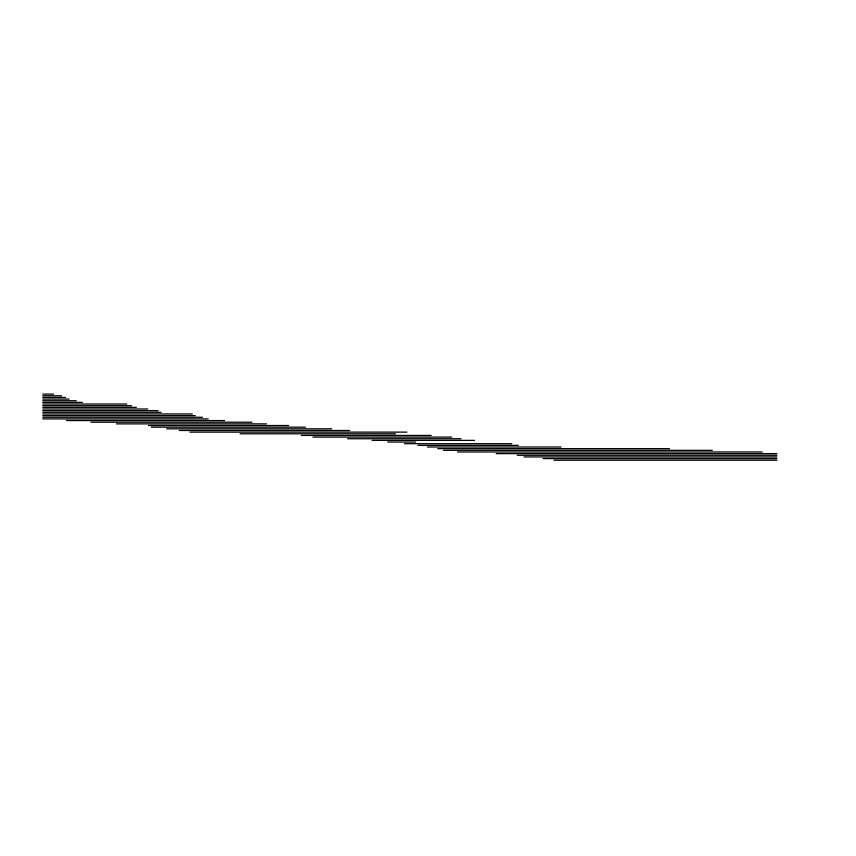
<?xml version="1.0" encoding="UTF-8"?>
<svg xmlns="http://www.w3.org/2000/svg" width="856" height="856" viewBox="0 0 856 856"><rect width="100%" height="100%" fill="white"/><g stroke="black" fill="none" stroke-linecap="round" stroke-linejoin="round"><path stroke-width="1.28" d="M42.8 394.124L53.618 394.124M42.8 395.772L61.525 395.772M42.8 397.419L65.58 397.419M42.8 399.078L69.133 399.078M42.8 400.726L76.291 400.726M42.8 402.384L82.358 402.384M42.8 404.032L126.795 404.032M42.8 405.69L131.503 405.69M42.8 407.338L136.35 407.338M42.8 408.997L147.821 408.997M42.8 410.645L158.082 410.645M42.8 412.303L161.024 412.303M42.8 413.951L192.247 413.951M42.8 415.609L195.254 415.609M42.8 417.257L202.444 417.257M42.8 418.905L208.211 418.905M66.575 420.564L224.55 420.564M90.929 422.211L251.953 422.211M116.427 423.87L266.505 423.87M148.516 425.518L288.632 425.518M151.309 427.176L305.41 427.176M166.61 428.824L331.7 428.824M179.311 430.482L349.665 430.482M189.936 432.13L406.868 432.13M240.108 433.789L395.461 433.789M301.323 435.437L431.178 435.437M312.911 437.095L451.7 437.095M347.6 438.743L461.063 438.743M372.082 440.391L474.481 440.391M387.693 442.049L415.492 442.049M404.406 443.697L511.62 443.697M417.91 445.355L518.308 445.355M427.358 447.003L561.033 447.003M437.737 448.662L669.52 448.662M443.462 450.31L712.31 450.31M457.586 451.968L762.257 451.968M496.202 453.616L776.874 453.616M517.206 455.274L776.874 455.274M524.022 456.922L776.874 456.922M543.036 458.581L776.874 458.581M554.025 460.228L776.874 460.228"/></g></svg>
